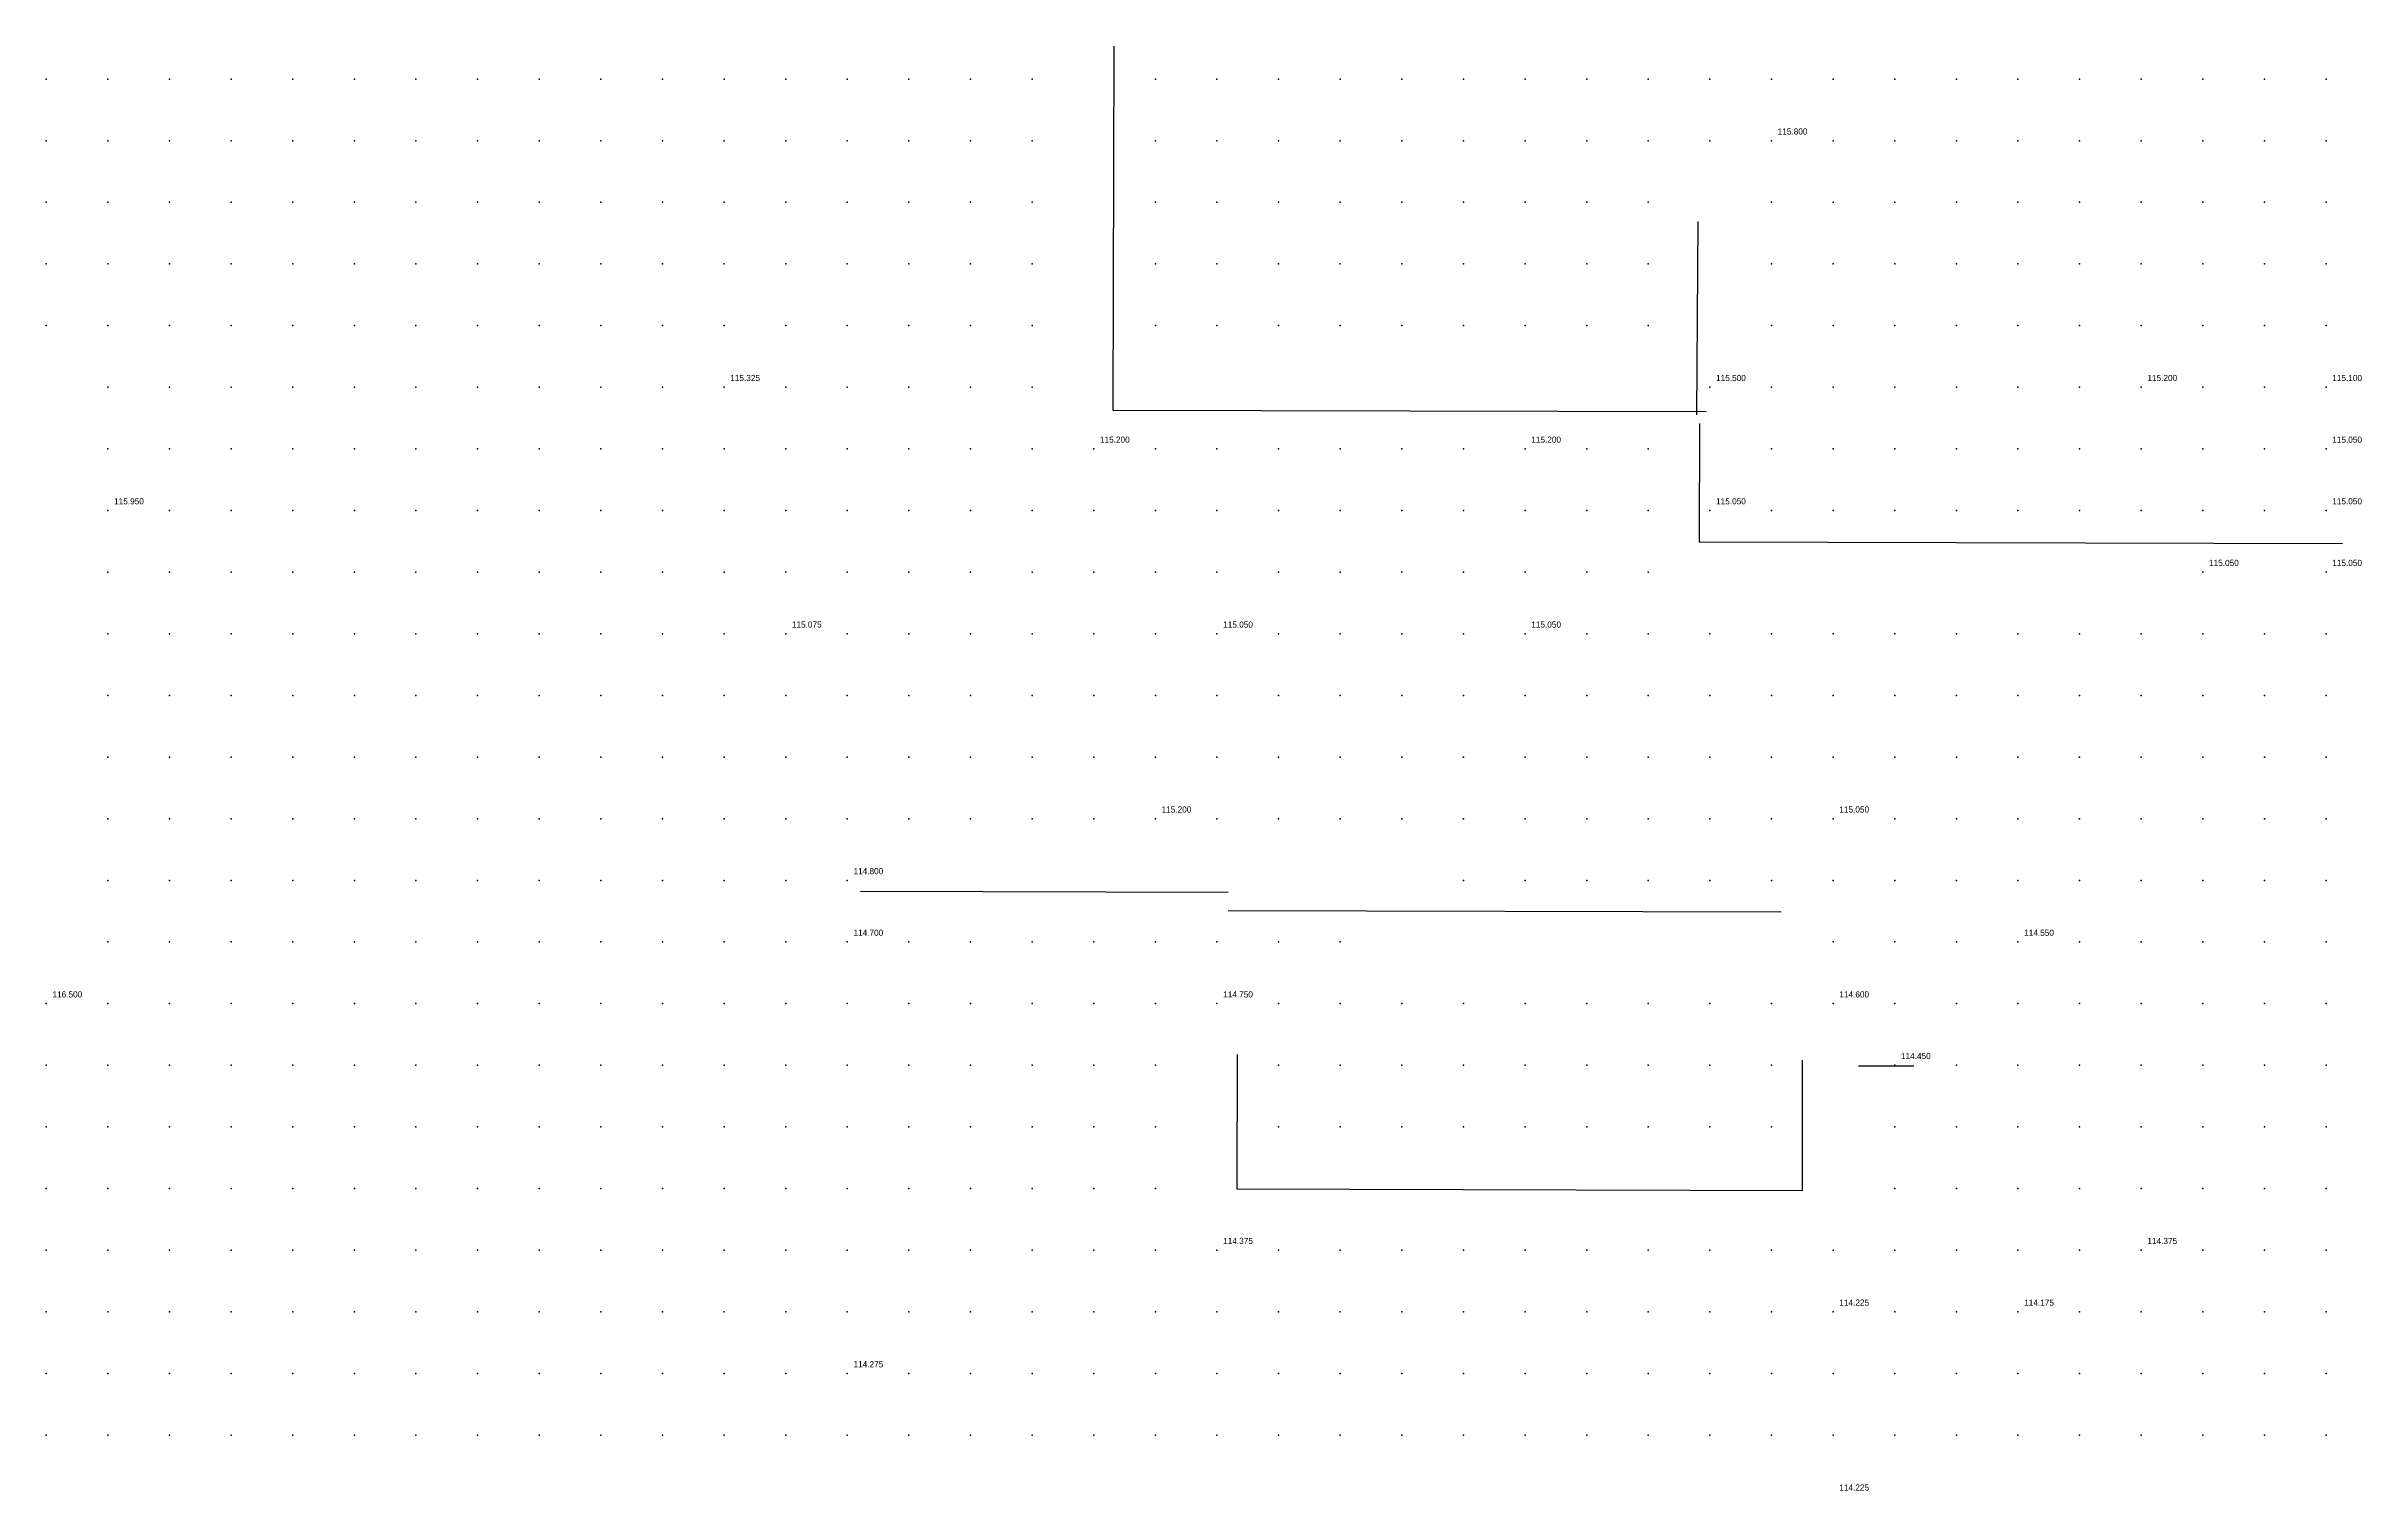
# Model space of a CAD drawing. Header units: metres. Extents: x 287878 to 288137, y 62805 to 63074.
# Drawn here: x 288080 to 288117.58, y 62860.1 to 62883.53 of the extents above; entities that cross this region are included whole.
import ezdxf

# ---------------------------------------------------------------- set-up
doc = ezdxf.new("R2010")
doc.units = ezdxf.units.M
for name, color, linetype in [('BARRIERS', 1, 'Continuous'), ('SURVEY_INTERP', 8, 'Continuous'), ('SURVEY_REAL', 3, 'Continuous')]:
    doc.layers.add(name, color=color, linetype=linetype)

msp = doc.modelspace()

# ---------------------------------------------------------------- linework, layer by layer
at = {"layer": 'BARRIERS'}
for p, q in [((288097.326, 62883.531), (288097.312, 62877.626)), ((288106.79, 62877.551), (288106.807, 62880.687)), ((288097.312, 62877.626), (288106.94, 62877.604)), ((288106.832, 62877.414), (288106.828, 62875.491)), ((288106.828, 62875.491), (288117.266, 62875.466)), ((288093.215, 62869.825), (288099.184, 62869.81)), ((288108.159, 62869.485), (288099.184, 62869.507)), ((288099.328, 62867.176), (288099.323, 62864.994)), ((288108.5, 62864.971), (288108.505, 62867.085)), ((288110.31, 62866.985), (288109.41, 62866.987)), ((288099.323, 62864.994), (288108.5, 62864.971))]:
    msp.add_line(p, q, dxfattribs=at)
at = {"layer": 'SURVEY_INTERP'}
for p in [(288080, 62883, 116.573), (288081, 62883, 116.53), (288082, 62883, 116.486), (288083, 62883, 116.441), (288084, 62883, 116.395), (288085, 62883, 116.347), (288086, 62883, 116.298), (288087, 62883, 116.249), (288088, 62883, 116.199), (288089, 62883, 116.151), (288090, 62883, 116.107), (288091, 62883, 116.068), (288092, 62883, 116.035), (288093, 62883, 116.006), (288094, 62883, 115.98), (288095, 62883, 115.955), (288096, 62883, 115.932), (288098, 62883, 115.894), (288099, 62883, 115.881), (288100, 62883, 115.876), (288101, 62883, 115.883), (288102, 62883, 115.891), (288103, 62883, 115.849), (288104, 62883, 115.813), (288105, 62883, 115.799), (288106, 62883, 115.786), (288107, 62883, 115.782), (288108, 62883, 115.784), (288109, 62883, 115.766), (288110, 62883, 115.729), (288111, 62883, 115.689), (288112, 62883, 115.649), (288113, 62883, 115.611), (288114, 62883, 115.572), (288115, 62883, 115.524), (288116, 62883, 115.458), (288117, 62883, 115.365), (288080, 62882, 116.541), (288081, 62882, 116.495), (288082, 62882, 116.449), (288083, 62882, 116.401), (288084, 62882, 116.352), (288085, 62882, 116.301), (288086, 62882, 116.248), (288087, 62882, 116.192), (288088, 62882, 116.135), (288089, 62882, 116.079), (288090, 62882, 116.028), (288091, 62882, 115.987), (288092, 62882, 115.956), (288093, 62882, 115.933), (288094, 62882, 115.91), (288095, 62882, 115.888), (288096, 62882, 115.866), (288098, 62882, 115.834), (288099, 62882, 115.826), (288100, 62882, 115.822), (288101, 62882, 115.821), (288102, 62882, 115.816), (288103, 62882, 115.798), (288104, 62882, 115.777), (288105, 62882, 115.761), (288106, 62882, 115.753), (288107, 62882, 115.767), (288109, 62882, 115.752), (288110, 62882, 115.693), (288111, 62882, 115.642), (288112, 62882, 115.595), (288113, 62882, 115.55), (288114, 62882, 115.505), (288115, 62882, 115.456), (288116, 62882, 115.392), (288117, 62882, 115.285), (288080, 62881, 116.516), (288081, 62881, 116.465), (288082, 62881, 116.414), (288083, 62881, 116.362), (288084, 62881, 116.31), (288085, 62881, 116.255), (288086, 62881, 116.196), (288087, 62881, 116.133), (288088, 62881, 116.065), (288089, 62881, 115.994), (288090, 62881, 115.929), (288091, 62881, 115.882), (288092, 62881, 115.86), (288093, 62881, 115.847), (288094, 62881, 115.833), (288095, 62881, 115.812), (288096, 62881, 115.79), (288098, 62881, 115.762), (288099, 62881, 115.757), (288100, 62881, 115.754), (288101, 62881, 115.749), (288102, 62881, 115.74), (288103, 62881, 115.726), (288104, 62881, 115.712), (288105, 62881, 115.703), (288106, 62881, 115.704), (288108, 62881, 115.738), (288109, 62881, 115.7), (288110, 62881, 115.641), (288111, 62881, 115.586), (288112, 62881, 115.533), (288113, 62881, 115.481), (288114, 62881, 115.435), (288115, 62881, 115.393), (288116, 62881, 115.347), (288117, 62881, 115.293), (288080, 62880, 116.505), (288081, 62880, 116.442), (288082, 62880, 116.381), (288083, 62880, 116.325), (288084, 62880, 116.269), (288085, 62880, 116.21), (288086, 62880, 116.146), (288087, 62880, 116.073), (288088, 62880, 115.99), (288089, 62880, 115.894), (288090, 62880, 115.795), (288091, 62880, 115.733), (288092, 62880, 115.734), (288093, 62880, 115.752), (288094, 62880, 115.749), (288095, 62880, 115.727), (288096, 62880, 115.698), (288098, 62880, 115.672), (288099, 62880, 115.676), (288100, 62880, 115.676), (288101, 62880, 115.67), (288102, 62880, 115.656), (288103, 62880, 115.637), (288104, 62880, 115.624), (288105, 62880, 115.623), (288106, 62880, 115.632), (288108, 62880, 115.643), (288109, 62880, 115.618), (288110, 62880, 115.574), (288111, 62880, 115.521), (288112, 62880, 115.463), (288113, 62880, 115.404), (288114, 62880, 115.357), (288115, 62880, 115.324), (288116, 62880, 115.29), (288117, 62880, 115.264), (288080, 62879, 116.521), (288081, 62879, 116.423), (288082, 62879, 116.346), (288083, 62879, 116.287), (288084, 62879, 116.23), (288085, 62879, 116.168), (288086, 62879, 116.098), (288087, 62879, 116.017), (288088, 62879, 115.919), (288089, 62879, 115.789), (288090, 62879, 115.619), (288091, 62879, 115.505), (288092, 62879, 115.577), (288093, 62879, 115.655), (288094, 62879, 115.667), (288095, 62879, 115.635), (288096, 62879, 115.583), (288098, 62879, 115.56), (288099, 62879, 115.584), (288100, 62879, 115.595), (288101, 62879, 115.588), (288102, 62879, 115.564), (288103, 62879, 115.528), (288104, 62879, 115.505), (288105, 62879, 115.519), (288106, 62879, 115.545), (288108, 62879, 115.559), (288109, 62879, 115.539), (288110, 62879, 115.504), (288111, 62879, 115.456), (288112, 62879, 115.395), (288113, 62879, 115.319), (288114, 62879, 115.265), (288115, 62879, 115.256), (288116, 62879, 115.215), (288117, 62879, 115.178), (288081, 62878, 116.38), (288082, 62878, 116.291), (288083, 62878, 116.243), (288084, 62878, 116.191), (288085, 62878, 116.129), (288086, 62878, 116.055), (288087, 62878, 115.969), (288088, 62878, 115.863), (288089, 62878, 115.717), (288090, 62878, 115.499), (288092, 62878, 115.47), (288093, 62878, 115.583), (288094, 62878, 115.595), (288095, 62878, 115.545), (288096, 62878, 115.44), (288108, 62878, 115.484), (288109, 62878, 115.469), (288110, 62878, 115.44), (288111, 62878, 115.399), (288112, 62878, 115.342), (288113, 62878, 115.262), (288115, 62878, 115.214), (288116, 62878, 115.155), (288081, 62877, 116.199), (288082, 62877, 116.186), (288083, 62877, 116.193), (288084, 62877, 116.154), (288085, 62877, 116.092), (288086, 62877, 116.017), (288087, 62877, 115.93), (288088, 62877, 115.827), (288089, 62877, 115.701), (288090, 62877, 115.554), (288091, 62877, 115.459), (288092, 62877, 115.498), (288093, 62877, 115.538), (288094, 62877, 115.536), (288095, 62877, 115.48), (288096, 62877, 115.341), (288098, 62877, 115.325), (288099, 62877, 115.415), (288100, 62877, 115.44), (288101, 62877, 115.437), (288102, 62877, 115.4), (288103, 62877, 115.306), (288105, 62877, 115.3), (288106, 62877, 115.383), (288108, 62877, 115.416), (288109, 62877, 115.404), (288110, 62877, 115.381), (288111, 62877, 115.349), (288112, 62877, 115.307), (288113, 62877, 115.259), (288114, 62877, 115.223), (288115, 62877, 115.192), (288116, 62877, 115.123), (288082, 62876, 116.096), (288083, 62876, 116.153), (288084, 62876, 116.121), (288085, 62876, 116.058), (288086, 62876, 115.981), (288087, 62876, 115.894), (288088, 62876, 115.798), (288089, 62876, 115.691), (288090, 62876, 115.584), (288091, 62876, 115.501), (288092, 62876, 115.463), (288093, 62876, 115.47), (288094, 62876, 115.479), (288095, 62876, 115.449), (288096, 62876, 115.372), (288097, 62876, 115.307), (288098, 62876, 115.328), (288099, 62876, 115.342), (288100, 62876, 115.36), (288101, 62876, 115.371), (288102, 62876, 115.349), (288103, 62876, 115.298), (288104, 62876, 115.262), (288105, 62876, 115.29), (288106, 62876, 115.331), (288108, 62876, 115.353), (288109, 62876, 115.342), (288110, 62876, 115.323), (288111, 62876, 115.3), (288112, 62876, 115.272), (288113, 62876, 115.242), (288114, 62876, 115.212), (288115, 62876, 115.171), (288116, 62876, 115.111), (288081, 62875, 116.126), (288082, 62875, 116.138), (288083, 62875, 116.14), (288084, 62875, 116.093), (288085, 62875, 116.025), (288086, 62875, 115.946), (288087, 62875, 115.86), (288088, 62875, 115.765), (288089, 62875, 115.659), (288090, 62875, 115.535), (288091, 62875, 115.381), (288092, 62875, 115.271), (288093, 62875, 115.343), (288094, 62875, 115.415), (288095, 62875, 115.419), (288096, 62875, 115.384), (288097, 62875, 115.336), (288098, 62875, 115.267), (288099, 62875, 115.201), (288100, 62875, 115.256), (288101, 62875, 115.307), (288102, 62875, 115.297), (288103, 62875, 115.235), (288104, 62875, 115.181), (288105, 62875, 115.225), (288106, 62875, 115.275), (288081, 62874, 116.242), (288082, 62874, 116.185), (288083, 62874, 116.132), (288084, 62874, 116.067), (288085, 62874, 115.992), (288086, 62874, 115.911), (288087, 62874, 115.824), (288088, 62874, 115.73), (288089, 62874, 115.622), (288090, 62874, 115.482), (288091, 62874, 115.265), (288093, 62874, 115.239), (288094, 62874, 115.362), (288095, 62874, 115.382), (288096, 62874, 115.357), (288097, 62874, 115.303), (288098, 62874, 115.188), (288100, 62874, 115.176), (288101, 62874, 115.26), (288102, 62874, 115.253), (288103, 62874, 115.163), (288105, 62874, 115.153), (288106, 62874, 115.224), (288107, 62874, 115.236), (288108, 62874, 115.226), (288109, 62874, 115.209), (288110, 62874, 115.195), (288111, 62874, 115.182), (288112, 62874, 115.169), (288113, 62874, 115.156), (288114, 62874, 115.142), (288115, 62874, 115.126), (288116, 62874, 115.109), (288117, 62874, 115.096), (288081, 62873, 116.295), (288082, 62873, 116.201), (288083, 62873, 116.119), (288084, 62873, 116.039), (288085, 62873, 115.957), (288086, 62873, 115.874), (288087, 62873, 115.788), (288088, 62873, 115.696), (288089, 62873, 115.594), (288090, 62873, 115.473), (288091, 62873, 115.327), (288092, 62873, 115.229), (288093, 62873, 115.281), (288094, 62873, 115.335), (288095, 62873, 115.341), (288096, 62873, 115.319), (288097, 62873, 115.276), (288098, 62873, 115.216), (288099, 62873, 115.165), (288100, 62873, 115.202), (288101, 62873, 115.238), (288102, 62873, 115.231), (288103, 62873, 115.183), (288104, 62873, 115.138), (288105, 62873, 115.166), (288106, 62873, 115.189), (288107, 62873, 115.18), (288108, 62873, 115.156), (288109, 62873, 115.134), (288110, 62873, 115.122), (288111, 62873, 115.112), (288112, 62873, 115.102), (288113, 62873, 115.094), (288114, 62873, 115.088), (288115, 62873, 115.079), (288116, 62873, 115.068), (288117, 62873, 115.055), (288081, 62872, 116.349), (288082, 62872, 116.206), (288083, 62872, 116.1), (288084, 62872, 116.008), (288085, 62872, 115.921), (288086, 62872, 115.836), (288087, 62872, 115.75), (288088, 62872, 115.661), (288089, 62872, 115.568), (288090, 62872, 115.469), (288091, 62872, 115.375), (288092, 62872, 115.312), (288093, 62872, 115.292), (288094, 62872, 115.294), (288095, 62872, 115.292), (288096, 62872, 115.274), (288097, 62872, 115.242), (288098, 62872, 115.217), (288099, 62872, 115.209), (288100, 62872, 115.212), (288101, 62872, 115.217), (288102, 62872, 115.211), (288103, 62872, 115.192), (288104, 62872, 115.174), (288105, 62872, 115.164), (288106, 62872, 115.15), (288107, 62872, 115.123), (288108, 62872, 115.088), (288109, 62872, 115.065), (288110, 62872, 115.055), (288111, 62872, 115.037), (288112, 62872, 115.021), (288113, 62872, 115.018), (288114, 62872, 115.021), (288115, 62872, 115.02), (288116, 62872, 115.011), (288117, 62872, 114.996), (288081, 62871, 116.37), (288082, 62871, 116.196), (288083, 62871, 116.074), (288084, 62871, 115.972), (288085, 62871, 115.881), (288086, 62871, 115.794), (288087, 62871, 115.708), (288088, 62871, 115.621), (288089, 62871, 115.531), (288090, 62871, 115.436), (288091, 62871, 115.337), (288092, 62871, 115.244), (288093, 62871, 115.191), (288094, 62871, 115.201), (288095, 62871, 115.226), (288096, 62871, 115.227), (288097, 62871, 115.208), (288099, 62871, 115.19), (288100, 62871, 115.18), (288101, 62871, 115.179), (288102, 62871, 115.176), (288103, 62871, 115.166), (288104, 62871, 115.15), (288105, 62871, 115.13), (288106, 62871, 115.101), (288107, 62871, 115.067), (288108, 62871, 115.043), (288110, 62871, 115.01), (288111, 62871, 114.948), (288112, 62871, 114.911), (288113, 62871, 114.92), (288114, 62871, 114.943), (288115, 62871, 114.954), (288116, 62871, 114.949), (288117, 62871, 114.93), (288081, 62870, 116.319), (288082, 62870, 116.166), (288083, 62870, 116.039), (288084, 62870, 115.931), (288085, 62870, 115.836), (288086, 62870, 115.748), (288087, 62870, 115.663), (288088, 62870, 115.577), (288089, 62870, 115.486), (288090, 62870, 115.382), (288091, 62870, 115.249), (288092, 62870, 115.068), (288103, 62870, 115.122), (288104, 62870, 115.106), (288105, 62870, 115.08), (288106, 62870, 115.045), (288107, 62870, 115.004), (288108, 62870, 114.975), (288109, 62870, 114.97), (288110, 62870, 114.917), (288111, 62870, 114.817), (288112, 62870, 114.728), (288113, 62870, 114.79), (288114, 62870, 114.861), (288115, 62870, 114.888), (288116, 62870, 114.887), (288117, 62870, 114.867), (288081, 62869, 116.295), (288082, 62869, 116.135), (288083, 62869, 115.996), (288084, 62869, 115.882), (288085, 62869, 115.785), (288086, 62869, 115.698), (288087, 62869, 115.613), (288088, 62869, 115.529), (288089, 62869, 115.438), (288090, 62869, 115.331), (288091, 62869, 115.179), (288092, 62869, 114.926), (288094, 62869, 114.909), (288095, 62869, 115.08), (288096, 62869, 115.117), (288097, 62869, 115.092), (288098, 62869, 115.014), (288099, 62869, 114.929), (288100, 62869, 114.982), (288101, 62869, 115.045), (288109, 62869, 114.768), (288110, 62869, 114.787), (288111, 62869, 114.707), (288113, 62869, 114.692), (288114, 62869, 114.795), (288115, 62869, 114.827), (288116, 62869, 114.828), (288117, 62869, 114.81), (288081, 62868, 116.319), (288082, 62868, 116.093), (288083, 62868, 115.938), (288084, 62868, 115.822), (288085, 62868, 115.727), (288086, 62868, 115.641), (288087, 62868, 115.559), (288088, 62868, 115.478), (288089, 62868, 115.392), (288090, 62868, 115.294), (288091, 62868, 115.17), (288092, 62868, 115.006), (288093, 62868, 114.893), (288094, 62868, 114.973), (288095, 62868, 115.056), (288096, 62868, 115.066), (288097, 62868, 115.02), (288098, 62868, 114.894), (288100, 62868, 114.879), (288101, 62868, 114.979), (288102, 62868, 115.012), (288103, 62868, 115.014), (288104, 62868, 114.999), (288105, 62868, 114.97), (288106, 62868, 114.925), (288107, 62868, 114.857), (288108, 62868, 114.734), (288110, 62868, 114.706), (288111, 62868, 114.715), (288112, 62868, 114.668), (288113, 62868, 114.708), (288114, 62868, 114.752), (288115, 62868, 114.768), (288116, 62868, 114.768), (288117, 62868, 114.754), (288080, 62867, 116.295), (288081, 62867, 116.172), (288082, 62867, 115.991), (288083, 62867, 115.854), (288084, 62867, 115.748), (288085, 62867, 115.659), (288086, 62867, 115.578), (288087, 62867, 115.5), (288088, 62867, 115.423), (288089, 62867, 115.343), (288090, 62867, 115.26), (288091, 62867, 115.171), (288092, 62867, 115.086), (288093, 62867, 115.033), (288094, 62867, 115.03), (288095, 62867, 115.036), (288096, 62867, 115.019), (288097, 62867, 114.973), (288098, 62867, 114.9), (288100, 62867, 114.884), (288101, 62867, 114.933), (288102, 62867, 114.957), (288103, 62867, 114.958), (288104, 62867, 114.943), (288105, 62867, 114.914), (288106, 62867, 114.871), (288107, 62867, 114.815), (288108, 62867, 114.741), (288111, 62867, 114.707), (288112, 62867, 114.695), (288113, 62867, 114.692), (288114, 62867, 114.697), (288115, 62867, 114.702), (288116, 62867, 114.703), (288117, 62867, 114.692), (288080, 62866, 116.009), (288081, 62866, 115.946), (288082, 62866, 115.845), (288083, 62866, 115.747), (288084, 62866, 115.66), (288085, 62866, 115.582), (288086, 62866, 115.508), (288087, 62866, 115.435), (288088, 62866, 115.361), (288089, 62866, 115.286), (288090, 62866, 115.211), (288091, 62866, 115.138), (288092, 62866, 115.075), (288093, 62866, 115.033), (288094, 62866, 115.01), (288095, 62866, 114.992), (288096, 62866, 114.963), (288097, 62866, 114.912), (288098, 62866, 114.851), (288100, 62866, 114.833), (288101, 62866, 114.872), (288102, 62866, 114.897), (288103, 62866, 114.901), (288104, 62866, 114.886), (288105, 62866, 114.856), (288106, 62866, 114.815), (288107, 62866, 114.766), (288108, 62866, 114.718), (288110, 62866, 114.667), (288111, 62866, 114.65), (288112, 62866, 114.632), (288113, 62866, 114.616), (288114, 62866, 114.608), (288115, 62866, 114.62), (288116, 62866, 114.63), (288117, 62866, 114.619), (288080, 62865, 115.786), (288081, 62865, 115.748), (288082, 62865, 115.693), (288083, 62865, 115.63), (288084, 62865, 115.565), (288085, 62865, 115.499), (288086, 62865, 115.432), (288087, 62865, 115.364), (288088, 62865, 115.292), (288089, 62865, 115.218), (288090, 62865, 115.141), (288091, 62865, 115.064), (288092, 62865, 114.996), (288093, 62865, 114.951), (288094, 62865, 114.932), (288095, 62865, 114.921), (288096, 62865, 114.892), (288097, 62865, 114.823), (288098, 62865, 114.696), (288110, 62865, 114.571), (288111, 62865, 114.552), (288112, 62865, 114.526), (288113, 62865, 114.504), (288114, 62865, 114.478), (288115, 62865, 114.521), (288116, 62865, 114.557), (288117, 62865, 114.545), (288080, 62864, 115.575), (288081, 62864, 115.565), (288082, 62864, 115.546), (288083, 62864, 115.512), (288084, 62864, 115.466), (288085, 62864, 115.412), (288086, 62864, 115.353), (288087, 62864, 115.288), (288088, 62864, 115.218), (288089, 62864, 115.14), (288090, 62864, 115.053), (288091, 62864, 114.953), (288092, 62864, 114.849), (288093, 62864, 114.787), (288094, 62864, 114.8), (288095, 62864, 114.828), (288096, 62864, 114.82), (288097, 62864, 114.749), (288098, 62864, 114.567), (288100, 62864, 114.558), (288101, 62864, 114.72), (288102, 62864, 114.777), (288103, 62864, 114.786), (288104, 62864, 114.769), (288105, 62864, 114.735), (288106, 62864, 114.682), (288107, 62864, 114.604), (288108, 62864, 114.49), (288109, 62864, 114.402), (288110, 62864, 114.444), (288111, 62864, 114.425), (288112, 62864, 114.364), (288113, 62864, 114.41), (288115, 62864, 114.452), (288116, 62864, 114.501), (288117, 62864, 114.482), (288080, 62863, 115.328), (288081, 62863, 115.379), (288082, 62863, 115.404), (288083, 62863, 115.397), (288084, 62863, 115.368), (288085, 62863, 115.325), (288086, 62863, 115.271), (288087, 62863, 115.21), (288088, 62863, 115.14), (288089, 62863, 115.059), (288090, 62863, 114.959), (288091, 62863, 114.824), (288092, 62863, 114.636), (288093, 62863, 114.504), (288094, 62863, 114.607), (288095, 62863, 114.725), (288096, 62863, 114.756), (288097, 62863, 114.719), (288098, 62863, 114.619), (288099, 62863, 114.536), (288100, 62863, 114.608), (288101, 62863, 114.694), (288102, 62863, 114.73), (288103, 62863, 114.732), (288104, 62863, 114.713), (288105, 62863, 114.676), (288106, 62863, 114.62), (288107, 62863, 114.534), (288108, 62863, 114.385), (288110, 62863, 114.357), (288111, 62863, 114.335), (288113, 62863, 114.345), (288114, 62863, 114.416), (288115, 62863, 114.449), (288116, 62863, 114.464), (288117, 62863, 114.437), (288080, 62862, 115.018), (288081, 62862, 115.195), (288082, 62862, 115.273), (288083, 62862, 115.289), (288084, 62862, 115.273), (288085, 62862, 115.237), (288086, 62862, 115.189), (288087, 62862, 115.13), (288088, 62862, 115.06), (288089, 62862, 114.978), (288090, 62862, 114.876), (288091, 62862, 114.728), (288092, 62862, 114.485), (288094, 62862, 114.469), (288095, 62862, 114.646), (288096, 62862, 114.7), (288097, 62862, 114.694), (288098, 62862, 114.662), (288099, 62862, 114.639), (288100, 62862, 114.65), (288101, 62862, 114.673), (288102, 62862, 114.683), (288103, 62862, 114.677), (288104, 62862, 114.657), (288105, 62862, 114.621), (288106, 62862, 114.569), (288107, 62862, 114.496), (288108, 62862, 114.406), (288109, 62862, 114.345), (288110, 62862, 114.372), (288111, 62862, 114.362), (288112, 62862, 114.318), (288113, 62862, 114.369), (288114, 62862, 114.416), (288115, 62862, 114.433), (288116, 62862, 114.429), (288117, 62862, 114.4), (288080, 62861, 114.808), (288081, 62861, 115.067), (288082, 62861, 115.167), (288083, 62861, 115.193), (288084, 62861, 115.182), (288085, 62861, 115.152), (288086, 62861, 115.106), (288087, 62861, 115.048), (288088, 62861, 114.979), (288089, 62861, 114.899), (288090, 62861, 114.804), (288091, 62861, 114.689), (288092, 62861, 114.543), (288093, 62861, 114.445), (288094, 62861, 114.521), (288095, 62861, 114.611), (288096, 62861, 114.646), (288097, 62861, 114.646), (288098, 62861, 114.634), (288099, 62861, 114.624), (288100, 62861, 114.623), (288101, 62861, 114.628), (288102, 62861, 114.628), (288103, 62861, 114.62), (288104, 62861, 114.601), (288105, 62861, 114.568), (288106, 62861, 114.521), (288107, 62861, 114.457), (288108, 62861, 114.379), (288109, 62861, 114.327), (288110, 62861, 114.354), (288111, 62861, 114.373), (288112, 62861, 114.37), (288113, 62861, 114.377), (288114, 62861, 114.39), (288115, 62861, 114.396), (288116, 62861, 114.387), (288117, 62861, 114.359)]:
    msp.add_point(p, dxfattribs=at)
at = {"layer": 'SURVEY_REAL'}
for p in [(288108, 62882, 115.8), (288091, 62878, 115.325), (288107, 62878, 115.5), (288114, 62878, 115.2), (288117, 62878, 115.1), (288097, 62877, 115.2), (288104, 62877, 115.2), (288117, 62877, 115.05), (288081, 62876, 115.95), (288107, 62876, 115.05), (288117, 62876, 115.05), (288115, 62875, 115.05), (288117, 62875, 115.05), (288092, 62874, 115.075), (288099, 62874, 115.05), (288104, 62874, 115.05), (288098, 62871, 115.2), (288109, 62871, 115.05), (288093, 62870, 114.8), (288093, 62869, 114.7), (288112, 62869, 114.55), (288080, 62868, 116.5), (288099, 62868, 114.75), (288109, 62868, 114.6), (288110, 62867, 114.45), (288099, 62864, 114.375), (288114, 62864, 114.375), (288109, 62863, 114.225), (288112, 62863, 114.175), (288093, 62862, 114.275)]:
    msp.add_point(p, dxfattribs=at)

# ---------------------------------------------------------------- texts
for s, p in [('115.800', (288108.1, 62882.1, 115.8)), ('115.325', (288091.1, 62878.1, 115.325)), ('115.500', (288107.1, 62878.1, 115.5)), ('115.200', (288114.1, 62878.1, 115.2)), ('115.100', (288117.1, 62878.1, 115.1)), ('115.200', (288097.1, 62877.1, 115.2)), ('115.200', (288104.1, 62877.1, 115.2)), ('115.050', (288117.1, 62877.1, 115.05)), ('115.950', (288081.1, 62876.1, 115.95)), ('115.050', (288107.1, 62876.1, 115.05)), ('115.050', (288117.1, 62876.1, 115.05)), ('115.050', (288115.1, 62875.1, 115.05)), ('115.050', (288117.1, 62875.1, 115.05)), ('115.075', (288092.1, 62874.1, 115.075)), ('115.050', (288099.1, 62874.1, 115.05)), ('115.050', (288104.1, 62874.1, 115.05)), ('115.200', (288098.1, 62871.1, 115.2)), ('115.050', (288109.1, 62871.1, 115.05)), ('114.800', (288093.1, 62870.1, 114.8)), ('114.700', (288093.1, 62869.1, 114.7)), ('114.550', (288112.1, 62869.1, 114.55)), ('116.500', (288080.1, 62868.1, 116.5)), ('114.750', (288099.1, 62868.1, 114.75)), ('114.600', (288109.1, 62868.1, 114.6)), ('114.450', (288110.1, 62867.1, 114.45)), ('114.375', (288099.1, 62864.1, 114.375)), ('114.375', (288114.1, 62864.1, 114.375)), ('114.225', (288109.1, 62863.1, 114.225)), ('114.175', (288112.1, 62863.1, 114.175)), ('114.275', (288093.1, 62862.1, 114.275)), ('114.225', (288109.1, 62860.1, 114.225))]:
    msp.add_text(s, height=0.1, dxfattribs=at).set_placement(p)

doc.saveas('drawing.dxf')
